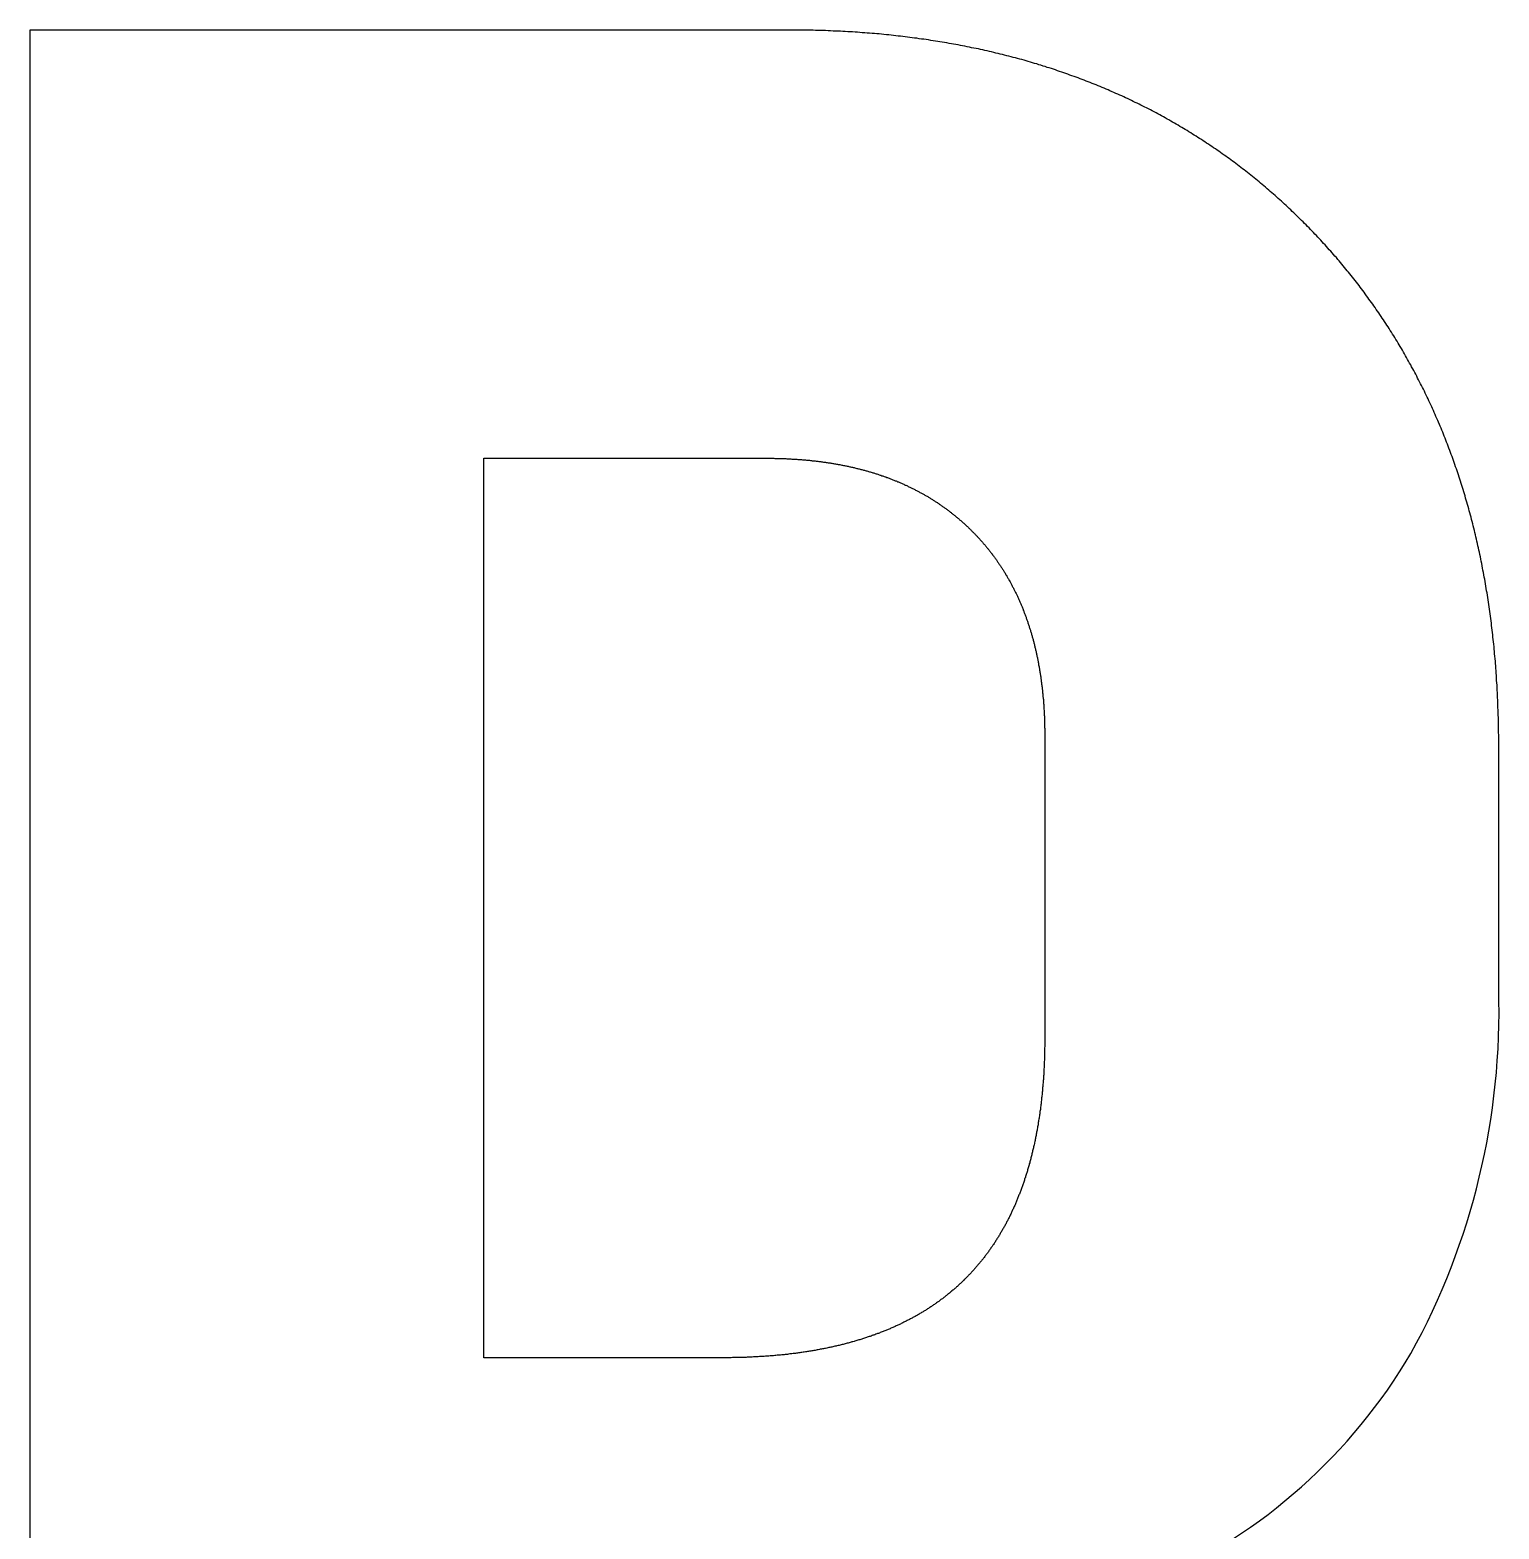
# Model space of a CAD drawing. Header units: millimetres. Extents: x -1211 to 233, y -1153 to 100.
# Drawn here: x -291.93 to -279.68, y -605.46 to -592.96 of the extents above; entities that cross this region are included whole.
import ezdxf

# ---------------------------------------------------------------- set-up
doc = ezdxf.new("R2010")
doc.units = ezdxf.units.MM
doc.layers.get('0').update_dxf_attribs({"lineweight": 25, "true_color": 0xffffff})

msp = doc.modelspace()

# ---------------------------------------------------------------- linework, layer by layer
at = {"color": 5, "true_color": 0x0000ff, "flags": 128}
msp.add_lwpolyline([(-282.539, -605.892, 0.156907), (-280.414, -603.999, 0.134483), (-279.682, -600.964), (-279.682, -598.928), (-279.682, -598.907), (-279.682, -598.885), (-279.682, -598.864), (-279.682, -598.843), (-279.683, -598.822), (-279.683, -598.801), (-279.683, -598.78), (-279.684, -598.759), (-279.684, -598.738), (-279.685, -598.717), (-279.685, -598.697), (-279.686, -598.676), (-279.686, -598.655), (-279.687, -598.634), (-279.688, -598.613), (-279.688, -598.593), (-279.689, -598.572), (-279.69, -598.551), (-279.691, -598.531), (-279.692, -598.51), (-279.693, -598.49), (-279.694, -598.469), (-279.695, -598.449), (-279.696, -598.428), (-279.697, -598.408), (-279.699, -598.388), (-279.7, -598.367), (-279.701, -598.347), (-279.703, -598.327), (-279.704, -598.307), (-279.706, -598.286), (-279.707, -598.266), (-279.709, -598.246), (-279.71, -598.226), (-279.712, -598.206), (-279.714, -598.186), (-279.716, -598.166), (-279.717, -598.146), (-279.719, -598.126), (-279.721, -598.106), (-279.723, -598.086), (-279.725, -598.066), (-279.727, -598.047), (-279.73, -598.027), (-279.732, -598.007), (-279.734, -597.988), (-279.736, -597.968), (-279.739, -597.948), (-279.741, -597.929), (-279.743, -597.909), (-279.746, -597.89), (-279.748, -597.87), (-279.751, -597.851), (-279.754, -597.831), (-279.756, -597.812), (-279.759, -597.792), (-279.762, -597.773), (-279.765, -597.754), (-279.767, -597.735), (-279.77, -597.715), (-279.773, -597.696), (-279.776, -597.677), (-279.779, -597.658), (-279.783, -597.639), (-279.786, -597.62), (-279.789, -597.601), (-279.792, -597.582), (-279.795, -597.563), (-279.799, -597.544), (-279.802, -597.525), (-279.806, -597.506), (-279.809, -597.487), (-279.813, -597.468), (-279.816, -597.45), (-279.82, -597.431), (-279.824, -597.412), (-279.827, -597.394), (-279.831, -597.375), (-279.835, -597.356), (-279.839, -597.338), (-279.843, -597.319), (-279.847, -597.301), (-279.851, -597.282), (-279.855, -597.264), (-279.859, -597.245), (-279.863, -597.227), (-279.868, -597.209), (-279.872, -597.19), (-279.876, -597.172), (-279.881, -597.154), (-279.885, -597.136), (-279.89, -597.118), (-279.894, -597.099), (-279.899, -597.081), (-279.903, -597.063), (-279.908, -597.045), (-279.913, -597.027), (-279.918, -597.009), (-279.922, -596.991), (-279.927, -596.973), (-279.932, -596.956), (-279.937, -596.938), (-279.942, -596.92), (-279.947, -596.902), (-279.952, -596.884), (-279.958, -596.867), (-279.963, -596.849), (-279.968, -596.831), (-279.973, -596.814), (-279.979, -596.796), (-279.984, -596.779), (-279.99, -596.761), (-279.995, -596.744), (-280.001, -596.726), (-280.006, -596.709), (-280.012, -596.692), (-280.018, -596.674), (-280.024, -596.657), (-280.029, -596.64), (-280.035, -596.622), (-280.041, -596.605), (-280.047, -596.588), (-280.053, -596.571), (-280.059, -596.554), (-280.065, -596.537), (-280.071, -596.52), (-280.078, -596.503), (-280.084, -596.486), (-280.09, -596.469), (-280.097, -596.452), (-280.103, -596.435), (-280.109, -596.418), (-280.116, -596.401), (-280.122, -596.385), (-280.129, -596.368), (-280.136, -596.351), (-280.142, -596.335), (-280.149, -596.318), (-280.156, -596.301), (-280.163, -596.285), (-280.17, -596.268), (-280.177, -596.252), (-280.184, -596.235), (-280.191, -596.219), (-280.198, -596.202), (-280.205, -596.186), (-280.212, -596.17), (-280.219, -596.153), (-280.227, -596.137), (-280.234, -596.121), (-280.241, -596.105), (-280.249, -596.089), (-280.256, -596.072), (-280.264, -596.056), (-280.271, -596.04), (-280.279, -596.024), (-280.287, -596.008), (-280.294, -595.992), (-280.302, -595.976), (-280.31, -595.96), (-280.318, -595.945), (-280.326, -595.929), (-280.334, -595.913), (-280.342, -595.897), (-280.35, -595.881), (-280.358, -595.866), (-280.366, -595.85), (-280.374, -595.834), (-280.382, -595.819), (-280.391, -595.803), (-280.399, -595.788), (-280.408, -595.772), (-280.416, -595.757), (-280.425, -595.741), (-280.433, -595.726), (-280.442, -595.711), (-280.45, -595.695), (-280.459, -595.68), (-280.468, -595.665), (-280.477, -595.649), (-280.485, -595.634), (-280.494, -595.619), (-280.503, -595.604), (-280.512, -595.589), (-280.521, -595.574), (-280.53, -595.559), (-280.54, -595.544), (-280.549, -595.529), (-280.558, -595.514), (-280.567, -595.499), (-280.577, -595.484), (-280.586, -595.469), (-280.596, -595.454), (-280.605, -595.44), (-280.615, -595.425), (-280.624, -595.41), (-280.634, -595.395), (-280.643, -595.381), (-280.653, -595.366), (-280.663, -595.352), (-280.673, -595.337), (-280.683, -595.323), (-280.693, -595.308), (-280.703, -595.294), (-280.713, -595.279), (-280.723, -595.265), (-280.733, -595.25), (-280.743, -595.236), (-280.753, -595.222), (-280.764, -595.208), (-280.774, -595.193), (-280.784, -595.179), (-280.795, -595.165), (-280.805, -595.151), (-280.816, -595.137), (-280.826, -595.123), (-280.837, -595.109), (-280.847, -595.095), (-280.858, -595.081), (-280.869, -595.067), (-280.88, -595.053), (-280.891, -595.039), (-280.902, -595.026), (-280.913, -595.012), (-280.924, -594.998), (-280.935, -594.984), (-280.946, -594.971), (-280.957, -594.957), (-280.968, -594.943), (-280.979, -594.93), (-280.991, -594.916), (-281.002, -594.903), (-281.013, -594.889), (-281.025, -594.876), (-281.036, -594.862), (-281.048, -594.849), (-281.059, -594.836), (-281.071, -594.822), (-281.083, -594.809), (-281.095, -594.796), (-281.106, -594.783), (-281.118, -594.769), (-281.13, -594.756), (-281.142, -594.743), (-281.154, -594.73), (-281.166, -594.717), (-281.178, -594.704), (-281.19, -594.691), (-281.203, -594.678), (-281.215, -594.665), (-281.227, -594.652), (-281.239, -594.64), (-281.252, -594.627), (-281.264, -594.614), (-281.277, -594.601), (-281.289, -594.589), (-281.302, -594.576), (-281.314, -594.563), (-281.327, -594.551), (-281.34, -594.538), (-281.352, -594.526), (-281.365, -594.513), (-281.378, -594.501), (-281.391, -594.489), (-281.404, -594.476), (-281.416, -594.464), (-281.429, -594.452), (-281.442, -594.44), (-281.455, -594.428), (-281.468, -594.416), (-281.481, -594.404), (-281.494, -594.392), (-281.508, -594.38), (-281.521, -594.368), (-281.534, -594.356), (-281.547, -594.345), (-281.56, -594.333), (-281.574, -594.321), (-281.587, -594.31), (-281.6, -594.298), (-281.614, -594.287), (-281.627, -594.275), (-281.641, -594.264), (-281.654, -594.252), (-281.668, -594.241), (-281.681, -594.23), (-281.695, -594.219), (-281.708, -594.208), (-281.722, -594.197), (-281.736, -594.186), (-281.749, -594.175), (-281.763, -594.164), (-281.777, -594.153), (-281.791, -594.142), (-281.805, -594.131), (-281.818, -594.12), (-281.832, -594.11), (-281.846, -594.099), (-281.86, -594.088), (-281.874, -594.078), (-281.888, -594.067), (-281.903, -594.057), (-281.917, -594.047), (-281.931, -594.036), (-281.945, -594.026), (-281.959, -594.016), (-281.973, -594.006), (-281.988, -593.995), (-282.002, -593.985), (-282.016, -593.975), (-282.031, -593.965), (-282.045, -593.955), (-282.06, -593.945), (-282.074, -593.936), (-282.089, -593.926), (-282.103, -593.916), (-282.118, -593.906), (-282.133, -593.897), (-282.147, -593.887), (-282.162, -593.878), (-282.177, -593.868), (-282.191, -593.859), (-282.206, -593.849), (-282.221, -593.84), (-282.236, -593.831), (-282.251, -593.821), (-282.266, -593.812), (-282.281, -593.803), (-282.296, -593.794), (-282.311, -593.785), (-282.326, -593.776), (-282.341, -593.767), (-282.356, -593.758), (-282.371, -593.749), (-282.387, -593.74), (-282.402, -593.732), (-282.417, -593.723), (-282.432, -593.714), (-282.448, -593.706), (-282.463, -593.697), (-282.479, -593.689), (-282.494, -593.68), (-282.509, -593.672), (-282.525, -593.663), (-282.54, -593.655), (-282.556, -593.647), (-282.572, -593.639), (-282.587, -593.63), (-282.603, -593.622), (-282.619, -593.614), (-282.634, -593.606), (-282.65, -593.598), (-282.666, -593.59), (-282.682, -593.582), (-282.698, -593.575), (-282.714, -593.567), (-282.73, -593.559), (-282.746, -593.552), (-282.762, -593.544), (-282.778, -593.536), (-282.794, -593.529), (-282.81, -593.521), (-282.826, -593.514), (-282.842, -593.507), (-282.859, -593.499), (-282.875, -593.492), (-282.891, -593.485), (-282.907, -593.478), (-282.924, -593.471), (-282.94, -593.463), (-282.957, -593.456), (-282.973, -593.449), (-282.989, -593.443), (-283.006, -593.436), (-283.023, -593.429), (-283.039, -593.422), (-283.056, -593.415), (-283.072, -593.409), (-283.089, -593.402), (-283.106, -593.396), (-283.123, -593.389), (-283.139, -593.383), (-283.156, -593.376), (-283.173, -593.37), (-283.19, -593.363), (-283.207, -593.357), (-283.224, -593.351), (-283.241, -593.345), (-283.258, -593.339), (-283.275, -593.333), (-283.292, -593.327), (-283.309, -593.321), (-283.326, -593.315), (-283.344, -593.309), (-283.361, -593.303), (-283.378, -593.297), (-283.395, -593.291), (-283.413, -593.286), (-283.43, -593.28), (-283.448, -593.275), (-283.465, -593.269), (-283.482, -593.264), (-283.5, -593.258), (-283.518, -593.253), (-283.535, -593.247), (-283.553, -593.242), (-283.57, -593.237), (-283.588, -593.232), (-283.606, -593.227), (-283.623, -593.221), (-283.641, -593.216), (-283.659, -593.211), (-283.677, -593.207), (-283.695, -593.202), (-283.713, -593.197), (-283.731, -593.192), (-283.749, -593.187), (-283.767, -593.183), (-283.785, -593.178), (-283.803, -593.173), (-283.821, -593.169), (-283.839, -593.164), (-283.857, -593.16), (-283.875, -593.156), (-283.894, -593.151), (-283.912, -593.147), (-283.93, -593.143), (-283.949, -593.138), (-283.967, -593.134), (-283.985, -593.13), (-284.004, -593.126), (-284.022, -593.122), (-284.041, -593.118), (-284.059, -593.114), (-284.078, -593.111), (-284.097, -593.107), (-284.115, -593.103), (-284.134, -593.099), (-284.153, -593.096), (-284.171, -593.092), (-284.19, -593.088), (-284.209, -593.085), (-284.228, -593.082), (-284.247, -593.078), (-284.266, -593.075), (-284.285, -593.072), (-284.304, -593.068), (-284.323, -593.065), (-284.342, -593.062), (-284.361, -593.059), (-284.38, -593.056), (-284.399, -593.053), (-284.418, -593.05), (-284.438, -593.047), (-284.457, -593.044), (-284.476, -593.041), (-284.495, -593.039), (-284.515, -593.036), (-284.534, -593.033), (-284.554, -593.031), (-284.573, -593.028), (-284.593, -593.025), (-284.612, -593.023), (-284.632, -593.021), (-284.651, -593.018), (-284.671, -593.016), (-284.691, -593.014), (-284.71, -593.012), (-284.73, -593.009), (-284.75, -593.007), (-284.77, -593.005), (-284.789, -593.003), (-284.809, -593.001), (-284.829, -592.999), (-284.849, -592.997), (-284.869, -592.996), (-284.889, -592.994), (-284.909, -592.992), (-284.929, -592.991), (-284.949, -592.989), (-284.97, -592.987), (-284.99, -592.986), (-285.01, -592.984), (-285.03, -592.983), (-285.05, -592.982), (-285.071, -592.98), (-285.091, -592.979), (-285.111, -592.978), (-285.132, -592.977), (-285.152, -592.976), (-285.173, -592.974), (-285.193, -592.973), (-285.214, -592.972), (-285.234, -592.972), (-285.255, -592.971), (-285.276, -592.97), (-285.296, -592.969), (-285.317, -592.968), (-285.338, -592.968), (-285.359, -592.967), (-285.379, -592.967), (-285.4, -592.966), (-285.421, -592.966), (-285.442, -592.965), (-285.463, -592.965), (-285.484, -592.964), (-285.505, -592.964), (-285.526, -592.964), (-285.547, -592.964), (-285.568, -592.964), (-285.589, -592.964), (-285.611, -592.964), (-291.932, -592.964), (-291.932, -617.964)], format="xyb", dxfattribs=at)
msp.add_lwpolyline([(-283.468, -601.356), (-283.468, -601.367), (-283.468, -601.378), (-283.468, -601.388), (-283.468, -601.399), (-283.468, -601.409), (-283.468, -601.42), (-283.468, -601.43), (-283.468, -601.44), (-283.469, -601.451), (-283.469, -601.461), (-283.469, -601.472), (-283.469, -601.482), (-283.469, -601.492), (-283.47, -601.503), (-283.47, -601.513), (-283.47, -601.523), (-283.471, -601.534), (-283.471, -601.544), (-283.471, -601.554), (-283.472, -601.564), (-283.472, -601.574), (-283.473, -601.584), (-283.473, -601.595), (-283.474, -601.605), (-283.474, -601.615), (-283.475, -601.625), (-283.475, -601.635), (-283.476, -601.645), (-283.476, -601.655), (-283.477, -601.665), (-283.477, -601.675), (-283.478, -601.685), (-283.479, -601.695), (-283.479, -601.705), (-283.48, -601.714), (-283.481, -601.724), (-283.482, -601.734), (-283.482, -601.744), (-283.483, -601.754), (-283.484, -601.763), (-283.485, -601.773), (-283.486, -601.783), (-283.486, -601.793), (-283.487, -601.802), (-283.488, -601.812), (-283.489, -601.822), (-283.49, -601.831), (-283.491, -601.841), (-283.492, -601.85), (-283.493, -601.86), (-283.494, -601.869), (-283.495, -601.879), (-283.496, -601.888), (-283.497, -601.898), (-283.498, -601.907), (-283.499, -601.917), (-283.501, -601.926), (-283.502, -601.936), (-283.503, -601.945), (-283.504, -601.954), (-283.505, -601.964), (-283.507, -601.973), (-283.508, -601.982), (-283.509, -601.991), (-283.51, -602.001), (-283.512, -602.01), (-283.513, -602.019), (-283.514, -602.028), (-283.516, -602.037), (-283.517, -602.046), (-283.519, -602.056), (-283.52, -602.065), (-283.522, -602.074), (-283.523, -602.083), (-283.524, -602.092), (-283.526, -602.101), (-283.528, -602.11), (-283.529, -602.119), (-283.531, -602.128), (-283.532, -602.137), (-283.534, -602.145), (-283.536, -602.154), (-283.537, -602.163), (-283.539, -602.172), (-283.541, -602.181), (-283.542, -602.19), (-283.544, -602.198), (-283.546, -602.207), (-283.548, -602.216), (-283.549, -602.225), (-283.551, -602.233), (-283.553, -602.242), (-283.555, -602.25), (-283.557, -602.259), (-283.559, -602.268), (-283.561, -602.276), (-283.563, -602.285), (-283.565, -602.293), (-283.567, -602.302), (-283.569, -602.31), (-283.571, -602.319), (-283.573, -602.327), (-283.575, -602.336), (-283.577, -602.344), (-283.579, -602.352), (-283.581, -602.361), (-283.583, -602.369), (-283.585, -602.377), (-283.588, -602.386), (-283.59, -602.394), (-283.592, -602.402), (-283.594, -602.411), (-283.597, -602.419), (-283.599, -602.427), (-283.601, -602.435), (-283.603, -602.443), (-283.606, -602.451), (-283.608, -602.46), (-283.611, -602.468), (-283.613, -602.476), (-283.615, -602.484), (-283.618, -602.492), (-283.62, -602.5), (-283.623, -602.508), (-283.625, -602.516), (-283.628, -602.524), (-283.63, -602.532), (-283.633, -602.539), (-283.636, -602.547), (-283.638, -602.555), (-283.641, -602.563), (-283.643, -602.571), (-283.646, -602.579), (-283.649, -602.586), (-283.652, -602.594), (-283.654, -602.602), (-283.657, -602.609), (-283.66, -602.617), (-283.663, -602.625), (-283.665, -602.632), (-283.668, -602.64), (-283.671, -602.648), (-283.674, -602.655), (-283.677, -602.663), (-283.68, -602.67), (-283.683, -602.678), (-283.686, -602.685), (-283.689, -602.693), (-283.692, -602.7), (-283.695, -602.708), (-283.698, -602.715), (-283.701, -602.722), (-283.704, -602.73), (-283.707, -602.737), (-283.71, -602.744), (-283.713, -602.752), (-283.716, -602.759), (-283.719, -602.766), (-283.723, -602.774), (-283.726, -602.781), (-283.729, -602.788), (-283.732, -602.795), (-283.736, -602.802), (-283.739, -602.809), (-283.742, -602.816), (-283.746, -602.824), (-283.749, -602.831), (-283.752, -602.838), (-283.756, -602.845), (-283.759, -602.852), (-283.763, -602.859), (-283.766, -602.866), (-283.77, -602.873), (-283.773, -602.879), (-283.777, -602.886), (-283.78, -602.893), (-283.784, -602.9), (-283.787, -602.907), (-283.791, -602.914), (-283.794, -602.921), (-283.798, -602.927), (-283.802, -602.934), (-283.805, -602.941), (-283.809, -602.947), (-283.813, -602.954), (-283.817, -602.961), (-283.82, -602.967), (-283.824, -602.974), (-283.828, -602.981), (-283.832, -602.987), (-283.836, -602.994), (-283.839, -603), (-283.843, -603.007), (-283.847, -603.013), (-283.851, -603.02), (-283.855, -603.026), (-283.859, -603.033), (-283.863, -603.039), (-283.867, -603.045), (-283.871, -603.052), (-283.875, -603.058), (-283.879, -603.064), (-283.883, -603.071), (-283.887, -603.077), (-283.891, -603.083), (-283.896, -603.09), (-283.9, -603.096), (-283.904, -603.102), (-283.908, -603.108), (-283.912, -603.114), (-283.917, -603.12), (-283.921, -603.127), (-283.925, -603.133), (-283.929, -603.139), (-283.934, -603.145), (-283.938, -603.151), (-283.943, -603.157), (-283.947, -603.163), (-283.951, -603.169), (-283.956, -603.175), (-283.96, -603.181), (-283.965, -603.186), (-283.969, -603.192), (-283.974, -603.198), (-283.978, -603.204), (-283.983, -603.21), (-283.987, -603.216), (-283.992, -603.221), (-283.996, -603.227), (-284.001, -603.233), (-284.006, -603.239), (-284.01, -603.244), (-284.015, -603.25), (-284.02, -603.256), (-284.025, -603.261), (-284.029, -603.267), (-284.034, -603.272), (-284.039, -603.278), (-284.044, -603.283), (-284.048, -603.289), (-284.053, -603.294), (-284.058, -603.3), (-284.063, -603.305), (-284.068, -603.311), (-284.073, -603.316), (-284.078, -603.322), (-284.083, -603.327), (-284.088, -603.332), (-284.093, -603.338), (-284.098, -603.343), (-284.103, -603.348), (-284.108, -603.353), (-284.113, -603.359), (-284.118, -603.364), (-284.123, -603.369), (-284.128, -603.374), (-284.134, -603.379), (-284.139, -603.384), (-284.144, -603.39), (-284.149, -603.395), (-284.155, -603.4), (-284.16, -603.405), (-284.165, -603.41), (-284.17, -603.415), (-284.176, -603.42), (-284.181, -603.425), (-284.187, -603.43), (-284.192, -603.435), (-284.197, -603.44), (-284.203, -603.445), (-284.208, -603.449), (-284.214, -603.454), (-284.219, -603.459), (-284.225, -603.464), (-284.23, -603.469), (-284.236, -603.473), (-284.242, -603.478), (-284.247, -603.483), (-284.253, -603.488), (-284.258, -603.492), (-284.264, -603.497), (-284.27, -603.502), (-284.276, -603.506), (-284.281, -603.511), (-284.287, -603.515), (-284.293, -603.52), (-284.299, -603.525), (-284.305, -603.529), (-284.31, -603.534), (-284.316, -603.538), (-284.322, -603.543), (-284.328, -603.547), (-284.334, -603.551), (-284.34, -603.556), (-284.346, -603.56), (-284.352, -603.565), (-284.358, -603.569), (-284.364, -603.573), (-284.37, -603.578), (-284.376, -603.582), (-284.382, -603.586), (-284.388, -603.59), (-284.395, -603.595), (-284.401, -603.599), (-284.407, -603.603), (-284.413, -603.607), (-284.419, -603.611), (-284.426, -603.615), (-284.432, -603.619), (-284.438, -603.624), (-284.445, -603.628), (-284.451, -603.632), (-284.457, -603.636), (-284.464, -603.64), (-284.47, -603.644), (-284.476, -603.648), (-284.483, -603.652), (-284.489, -603.655), (-284.496, -603.659), (-284.502, -603.663), (-284.509, -603.667), (-284.515, -603.671), (-284.522, -603.675), (-284.529, -603.679), (-284.535, -603.682), (-284.542, -603.686), (-284.549, -603.69), (-284.555, -603.694), (-284.562, -603.697), (-284.569, -603.701), (-284.575, -603.705), (-284.582, -603.708), (-284.589, -603.712), (-284.596, -603.716), (-284.603, -603.719), (-284.609, -603.723), (-284.616, -603.726), (-284.623, -603.73), (-284.63, -603.733), (-284.637, -603.737), (-284.644, -603.74), (-284.651, -603.744), (-284.658, -603.747), (-284.665, -603.75), (-284.672, -603.754), (-284.679, -603.757), (-284.686, -603.76), (-284.693, -603.764), (-284.7, -603.767), (-284.708, -603.77), (-284.715, -603.774), (-284.722, -603.777), (-284.729, -603.78), (-284.736, -603.783), (-284.744, -603.786), (-284.751, -603.79), (-284.758, -603.793), (-284.766, -603.796), (-284.773, -603.799), (-284.78, -603.802), (-284.788, -603.805), (-284.795, -603.808), (-284.802, -603.811), (-284.81, -603.814), (-284.817, -603.817), (-284.825, -603.82), (-284.832, -603.823), (-284.84, -603.826), (-284.847, -603.829), (-284.855, -603.832), (-284.863, -603.834), (-284.87, -603.837), (-284.878, -603.84), (-284.886, -603.843), (-284.893, -603.846), (-284.901, -603.848), (-284.909, -603.851), (-284.916, -603.854), (-284.924, -603.857), (-284.932, -603.859), (-284.94, -603.862), (-284.948, -603.865), (-284.955, -603.867), (-284.963, -603.87), (-284.971, -603.872), (-284.979, -603.875), (-284.987, -603.877), (-284.995, -603.88), (-285.003, -603.882), (-285.011, -603.885), (-285.019, -603.887), (-285.027, -603.89), (-285.035, -603.892), (-285.043, -603.895), (-285.051, -603.897), (-285.059, -603.899), (-285.068, -603.902), (-285.076, -603.904), (-285.084, -603.906), (-285.092, -603.908), (-285.1, -603.911), (-285.109, -603.913), (-285.117, -603.915), (-285.125, -603.917), (-285.134, -603.92), (-285.142, -603.922), (-285.15, -603.924), (-285.159, -603.926), (-285.167, -603.928), (-285.175, -603.93), (-285.184, -603.932), (-285.192, -603.934), (-285.201, -603.936), (-285.209, -603.938), (-285.218, -603.94), (-285.226, -603.942), (-285.235, -603.944), (-285.244, -603.946), (-285.252, -603.948), (-285.261, -603.95), (-285.27, -603.951), (-285.278, -603.953), (-285.287, -603.955), (-285.296, -603.957), (-285.304, -603.959), (-285.313, -603.96), (-285.322, -603.962), (-285.331, -603.964), (-285.34, -603.965), (-285.348, -603.967), (-285.357, -603.969), (-285.366, -603.97), (-285.375, -603.972), (-285.384, -603.974), (-285.393, -603.975), (-285.402, -603.977), (-285.411, -603.978), (-285.42, -603.98), (-285.429, -603.981), (-285.438, -603.983), (-285.447, -603.984), (-285.456, -603.986), (-285.465, -603.987), (-285.475, -603.988), (-285.484, -603.99), (-285.493, -603.991), (-285.502, -603.992), (-285.511, -603.994), (-285.521, -603.995), (-285.53, -603.996), (-285.539, -603.997), (-285.548, -603.999), (-285.558, -604), (-285.567, -604.001), (-285.577, -604.002), (-285.586, -604.003), (-285.595, -604.004), (-285.605, -604.006), (-285.614, -604.007), (-285.624, -604.008), (-285.633, -604.009), (-285.643, -604.01), (-285.652, -604.011), (-285.662, -604.012), (-285.671, -604.013), (-285.681, -604.014), (-285.691, -604.015), (-285.7, -604.015), (-285.71, -604.016), (-285.72, -604.017), (-285.73, -604.018), (-285.739, -604.019), (-285.749, -604.02), (-285.759, -604.02), (-285.769, -604.021), (-285.778, -604.022), (-285.788, -604.023), (-285.798, -604.023), (-285.808, -604.024), (-285.818, -604.025), (-285.828, -604.025), (-285.838, -604.026), (-285.848, -604.026), (-285.858, -604.027), (-285.868, -604.028), (-285.878, -604.028), (-285.888, -604.029), (-285.898, -604.029), (-285.908, -604.03), (-285.918, -604.03), (-285.928, -604.03), (-285.939, -604.031), (-285.949, -604.031), (-285.959, -604.032), (-285.969, -604.032), (-285.979, -604.032), (-285.99, -604.033), (-286, -604.033), (-286.01, -604.033), (-286.021, -604.033), (-286.031, -604.034), (-286.041, -604.034), (-286.052, -604.034), (-286.062, -604.034), (-286.073, -604.034), (-286.083, -604.035), (-286.094, -604.035), (-286.104, -604.035), (-286.115, -604.035), (-286.125, -604.035), (-286.136, -604.035), (-286.146, -604.035), (-288.146, -604.035), (-288.146, -596.535), (-285.789, -596.535), (-285.781, -596.535), (-285.772, -596.535), (-285.763, -596.535), (-285.755, -596.535), (-285.746, -596.535), (-285.738, -596.535), (-285.729, -596.535), (-285.72, -596.536), (-285.712, -596.536), (-285.703, -596.536), (-285.695, -596.536), (-285.687, -596.536), (-285.678, -596.536), (-285.67, -596.537), (-285.661, -596.537), (-285.653, -596.537), (-285.644, -596.538), (-285.636, -596.538), (-285.628, -596.538), (-285.619, -596.539), (-285.611, -596.539), (-285.603, -596.539), (-285.594, -596.54), (-285.586, -596.54), (-285.578, -596.541), (-285.569, -596.541), (-285.561, -596.542), (-285.553, -596.542), (-285.545, -596.543), (-285.537, -596.543), (-285.528, -596.544), (-285.52, -596.544), (-285.512, -596.545), (-285.504, -596.546), (-285.496, -596.546), (-285.488, -596.547), (-285.48, -596.548), (-285.472, -596.548), (-285.463, -596.549), (-285.455, -596.55), (-285.447, -596.551), (-285.439, -596.551), (-285.431, -596.552), (-285.423, -596.553), (-285.415, -596.554), (-285.407, -596.555), (-285.4, -596.555), (-285.392, -596.556), (-285.384, -596.557), (-285.376, -596.558), (-285.368, -596.559), (-285.36, -596.56), (-285.352, -596.561), (-285.344, -596.562), (-285.337, -596.563), (-285.329, -596.564), (-285.321, -596.565), (-285.313, -596.566), (-285.305, -596.567), (-285.298, -596.568), (-285.29, -596.569), (-285.282, -596.571), (-285.275, -596.572), (-285.267, -596.573), (-285.259, -596.574), (-285.252, -596.575), (-285.244, -596.577), (-285.236, -596.578), (-285.229, -596.579), (-285.221, -596.58), (-285.214, -596.582), (-285.206, -596.583), (-285.198, -596.584), (-285.191, -596.586), (-285.183, -596.587), (-285.176, -596.588), (-285.168, -596.59), (-285.161, -596.591), (-285.154, -596.593), (-285.146, -596.594), (-285.139, -596.596), (-285.131, -596.597), (-285.124, -596.599), (-285.116, -596.6), (-285.109, -596.602), (-285.102, -596.603), (-285.094, -596.605), (-285.087, -596.607), (-285.08, -596.608), (-285.073, -596.61), (-285.065, -596.612), (-285.058, -596.613), (-285.051, -596.615), (-285.044, -596.617), (-285.036, -596.619), (-285.029, -596.62), (-285.022, -596.622), (-285.015, -596.624), (-285.008, -596.626), (-285.001, -596.628), (-284.993, -596.629), (-284.986, -596.631), (-284.979, -596.633), (-284.972, -596.635), (-284.965, -596.637), (-284.958, -596.639), (-284.951, -596.641), (-284.944, -596.643), (-284.937, -596.645), (-284.93, -596.647), (-284.923, -596.649), (-284.916, -596.651), (-284.909, -596.653), (-284.902, -596.655), (-284.895, -596.657), (-284.889, -596.66), (-284.882, -596.662), (-284.875, -596.664), (-284.868, -596.666), (-284.861, -596.668), (-284.854, -596.671), (-284.848, -596.673), (-284.841, -596.675), (-284.834, -596.677), (-284.827, -596.68), (-284.82, -596.682), (-284.814, -596.684), (-284.807, -596.687), (-284.8, -596.689), (-284.794, -596.691), (-284.787, -596.694), (-284.78, -596.696), (-284.774, -596.699), (-284.767, -596.701), (-284.761, -596.704), (-284.754, -596.706), (-284.747, -596.709), (-284.741, -596.711), (-284.734, -596.714), (-284.728, -596.717), (-284.721, -596.719), (-284.715, -596.722), (-284.708, -596.724), (-284.702, -596.727), (-284.695, -596.73), (-284.689, -596.732), (-284.683, -596.735), (-284.676, -596.738), (-284.67, -596.741), (-284.663, -596.743), (-284.657, -596.746), (-284.651, -596.749), (-284.644, -596.752), (-284.638, -596.755), (-284.632, -596.758), (-284.626, -596.76), (-284.619, -596.763), (-284.613, -596.766), (-284.607, -596.769), (-284.601, -596.772), (-284.594, -596.775), (-284.588, -596.778), (-284.582, -596.781), (-284.576, -596.784), (-284.57, -596.787), (-284.564, -596.79), (-284.558, -596.793), (-284.551, -596.796), (-284.545, -596.8), (-284.539, -596.803), (-284.533, -596.806), (-284.527, -596.809), (-284.521, -596.812), (-284.515, -596.815), (-284.509, -596.819), (-284.503, -596.822), (-284.497, -596.825), (-284.491, -596.828), (-284.485, -596.832), (-284.479, -596.835), (-284.474, -596.838), (-284.468, -596.842), (-284.462, -596.845), (-284.456, -596.849), (-284.45, -596.852), (-284.444, -596.855), (-284.439, -596.859), (-284.433, -596.862), (-284.427, -596.866), (-284.421, -596.869), (-284.415, -596.873), (-284.41, -596.876), (-284.404, -596.88), (-284.398, -596.884), (-284.393, -596.887), (-284.387, -596.891), (-284.381, -596.894), (-284.376, -596.898), (-284.37, -596.902), (-284.364, -596.905), (-284.359, -596.909), (-284.353, -596.913), (-284.348, -596.917), (-284.342, -596.92), (-284.337, -596.924), (-284.331, -596.928), (-284.326, -596.932), (-284.32, -596.936), (-284.315, -596.94), (-284.309, -596.943), (-284.304, -596.947), (-284.298, -596.951), (-284.293, -596.955), (-284.288, -596.959), (-284.282, -596.963), (-284.277, -596.967), (-284.272, -596.971), (-284.266, -596.975), (-284.261, -596.979), (-284.256, -596.983), (-284.25, -596.987), (-284.245, -596.992), (-284.24, -596.996), (-284.235, -597), (-284.229, -597.004), (-284.224, -597.008), (-284.219, -597.012), (-284.214, -597.017), (-284.209, -597.021), (-284.203, -597.025), (-284.198, -597.029), (-284.193, -597.034), (-284.188, -597.038), (-284.183, -597.042), (-284.178, -597.047), (-284.173, -597.051), (-284.168, -597.055), (-284.163, -597.06), (-284.158, -597.064), (-284.153, -597.069), (-284.148, -597.073), (-284.143, -597.077), (-284.138, -597.082), (-284.133, -597.086), (-284.128, -597.091), (-284.123, -597.096), (-284.118, -597.1), (-284.113, -597.105), (-284.108, -597.109), (-284.104, -597.114), (-284.099, -597.119), (-284.094, -597.123), (-284.089, -597.128), (-284.084, -597.133), (-284.08, -597.137), (-284.075, -597.142), (-284.07, -597.147), (-284.065, -597.152), (-284.061, -597.156), (-284.056, -597.161), (-284.051, -597.166), (-284.047, -597.171), (-284.042, -597.176), (-284.038, -597.181), (-284.033, -597.185), (-284.028, -597.19), (-284.024, -597.195), (-284.019, -597.2), (-284.015, -597.205), (-284.01, -597.21), (-284.006, -597.215), (-284.001, -597.22), (-283.997, -597.225), (-283.993, -597.23), (-283.988, -597.235), (-283.984, -597.24), (-283.979, -597.245), (-283.975, -597.25), (-283.971, -597.255), (-283.966, -597.26), (-283.962, -597.265), (-283.958, -597.271), (-283.954, -597.276), (-283.949, -597.281), (-283.945, -597.286), (-283.941, -597.291), (-283.937, -597.296), (-283.933, -597.302), (-283.928, -597.307), (-283.924, -597.312), (-283.92, -597.317), (-283.916, -597.323), (-283.912, -597.328), (-283.908, -597.333), (-283.904, -597.339), (-283.9, -597.344), (-283.896, -597.349), (-283.892, -597.355), (-283.888, -597.36), (-283.884, -597.366), (-283.88, -597.371), (-283.876, -597.376), (-283.872, -597.382), (-283.869, -597.387), (-283.865, -597.393), (-283.861, -597.398), (-283.857, -597.404), (-283.853, -597.409), (-283.85, -597.415), (-283.846, -597.42), (-283.842, -597.426), (-283.838, -597.432), (-283.835, -597.437), (-283.831, -597.443), (-283.827, -597.448), (-283.824, -597.454), (-283.82, -597.46), (-283.816, -597.465), (-283.813, -597.471), (-283.809, -597.477), (-283.806, -597.483), (-283.802, -597.488), (-283.799, -597.494), (-283.795, -597.5), (-283.792, -597.506), (-283.788, -597.511), (-283.785, -597.517), (-283.781, -597.523), (-283.778, -597.529), (-283.775, -597.535), (-283.771, -597.541), (-283.768, -597.547), (-283.765, -597.553), (-283.761, -597.558), (-283.758, -597.564), (-283.755, -597.57), (-283.751, -597.576), (-283.748, -597.582), (-283.745, -597.588), (-283.742, -597.594), (-283.739, -597.6), (-283.736, -597.606), (-283.732, -597.612), (-283.729, -597.619), (-283.726, -597.625), (-283.723, -597.631), (-283.72, -597.637), (-283.717, -597.643), (-283.714, -597.649), (-283.711, -597.655), (-283.708, -597.662), (-283.705, -597.668), (-283.702, -597.674), (-283.699, -597.68), (-283.696, -597.686), (-283.693, -597.693), (-283.69, -597.699), (-283.687, -597.705), (-283.685, -597.712), (-283.682, -597.718), (-283.679, -597.724), (-283.676, -597.731), (-283.673, -597.737), (-283.671, -597.743), (-283.668, -597.75), (-283.665, -597.756), (-283.663, -597.763), (-283.66, -597.769), (-283.657, -597.775), (-283.655, -597.782), (-283.652, -597.788), (-283.649, -597.795), (-283.647, -597.801), (-283.644, -597.808), (-283.642, -597.815), (-283.639, -597.821), (-283.637, -597.828), (-283.634, -597.834), (-283.632, -597.841), (-283.629, -597.848), (-283.627, -597.854), (-283.624, -597.861), (-283.622, -597.868), (-283.62, -597.874), (-283.617, -597.881), (-283.615, -597.888), (-283.613, -597.894), (-283.61, -597.901), (-283.608, -597.908), (-283.606, -597.915), (-283.603, -597.921), (-283.601, -597.928), (-283.599, -597.935), (-283.597, -597.942), (-283.595, -597.949), (-283.592, -597.956), (-283.59, -597.963), (-283.588, -597.969), (-283.586, -597.976), (-283.584, -597.983), (-283.582, -597.99), (-283.58, -597.997), (-283.578, -598.004), (-283.576, -598.011), (-283.574, -598.018), (-283.572, -598.025), (-283.57, -598.032), (-283.568, -598.039), (-283.566, -598.046), (-283.564, -598.053), (-283.562, -598.061), (-283.56, -598.068), (-283.559, -598.075), (-283.557, -598.082), (-283.555, -598.089), (-283.553, -598.096), (-283.551, -598.104), (-283.55, -598.111), (-283.548, -598.118), (-283.546, -598.125), (-283.544, -598.132), (-283.543, -598.14), (-283.541, -598.147), (-283.54, -598.154), (-283.538, -598.162), (-283.536, -598.169), (-283.535, -598.176), (-283.533, -598.184), (-283.532, -598.191), (-283.53, -598.198), (-283.529, -598.206), (-283.527, -598.213), (-283.526, -598.221), (-283.524, -598.228), (-283.523, -598.236), (-283.521, -598.243), (-283.52, -598.251), (-283.519, -598.258), (-283.517, -598.266), (-283.516, -598.273), (-283.514, -598.281), (-283.513, -598.288), (-283.512, -598.296), (-283.511, -598.303), (-283.509, -598.311), (-283.508, -598.319), (-283.507, -598.326), (-283.506, -598.334), (-283.505, -598.342), (-283.503, -598.349), (-283.502, -598.357), (-283.501, -598.365), (-283.5, -598.373), (-283.499, -598.38), (-283.498, -598.388), (-283.497, -598.396), (-283.496, -598.404), (-283.495, -598.412), (-283.494, -598.419), (-283.493, -598.427), (-283.492, -598.435), (-283.491, -598.443), (-283.49, -598.451), (-283.489, -598.459), (-283.488, -598.467), (-283.487, -598.475), (-283.487, -598.483), (-283.486, -598.491), (-283.485, -598.499), (-283.484, -598.507), (-283.483, -598.515), (-283.483, -598.523), (-283.482, -598.531), (-283.481, -598.539), (-283.48, -598.547), (-283.48, -598.555), (-283.479, -598.563), (-283.478, -598.571), (-283.478, -598.579), (-283.477, -598.587), (-283.477, -598.596), (-283.476, -598.604), (-283.476, -598.612), (-283.475, -598.62), (-283.475, -598.628), (-283.474, -598.637), (-283.474, -598.645), (-283.473, -598.653), (-283.473, -598.661), (-283.472, -598.67), (-283.472, -598.678), (-283.471, -598.686), (-283.471, -598.695), (-283.471, -598.703), (-283.47, -598.712), (-283.47, -598.72), (-283.47, -598.728), (-283.47, -598.737), (-283.469, -598.745), (-283.469, -598.754), (-283.469, -598.762), (-283.469, -598.771), (-283.469, -598.779), (-283.468, -598.788), (-283.468, -598.796), (-283.468, -598.805), (-283.468, -598.813), (-283.468, -598.822), (-283.468, -598.83), (-283.468, -598.839), (-283.468, -598.848), (-283.468, -598.856)], close=True, dxfattribs=at)

doc.saveas('drawing.dxf')
